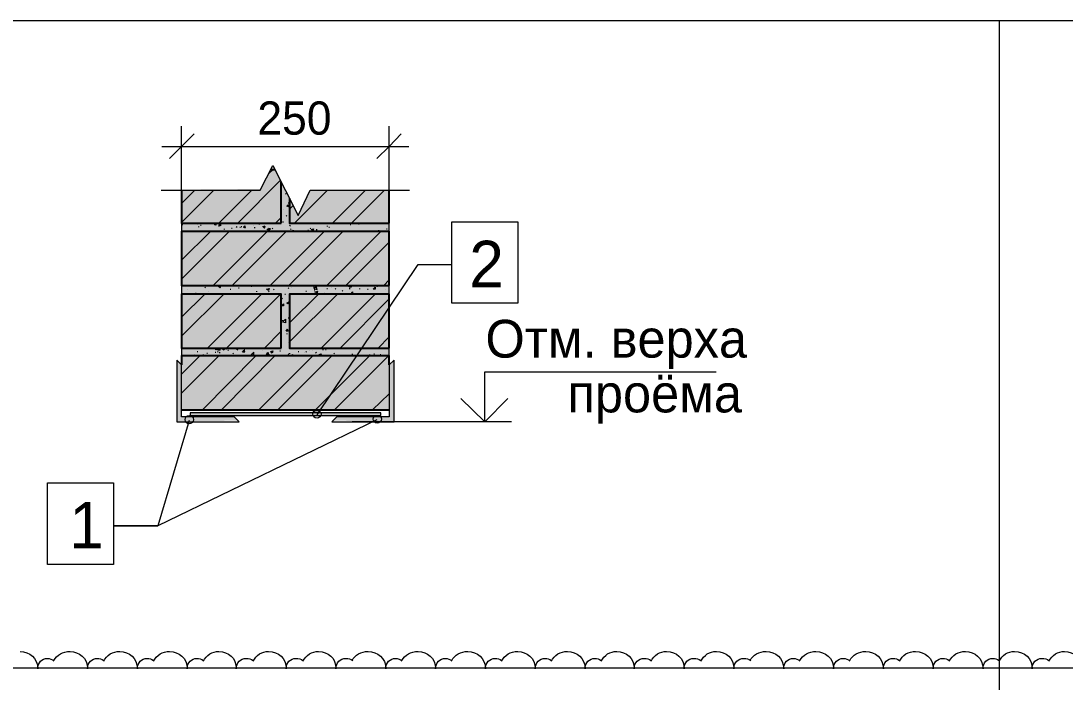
# Model space of a CAD drawing. Header units: millimetres. Extents: x -401725 to 250493, y 305116 to 802890.
# Drawn here: x -375133.306 to -375130.826, y 508964.138 to 508965.707 of the extents above; entities that cross this region are included whole.
import ezdxf

# ---------------------------------------------------------------- set-up
doc = ezdxf.new("R2010")
doc.units = ezdxf.units.MM
doc.layers.add('PDF _Геометрия', color=7, linetype='Continuous', true_color=0x1d1d1d)
doc.layers.add('PDF _Сплошная заливка', color=7, linetype='Continuous', true_color=0xffffff)
doc.layers.add('PDF _Текст', color=7, linetype='Continuous')

msp = doc.modelspace()

# ---------------------------------------------------------------- hatches: boundary and pattern name
at = {"layer": 'PDF _Сплошная заливка', "transparency": 33554559}
h = msp.add_hatch(color=256, dxfattribs=at)
h.paths.add_polyline_path([(-375132.4315714838, 508964.9315217731), (-375132.6682285205, 508964.9315217731), (-375132.6682285205, 508965.0598498845), (-375132.4315714838, 508965.0598498845), (-375132.4315714838, 508965.0798490707), (-375132.9248847433, 508965.0798490707), (-375132.9248847433, 508965.0598498845), (-375132.6882277067, 508965.0598498845), (-375132.6882277067, 508964.9315217731), (-375132.9248847433, 508964.9315217731), (-375132.9248847433, 508964.9131891857), (-375132.4315714838, 508964.9131891857)])
h.paths.add_polyline_path([(-375132.706560294, 508965.3615042763), (-375132.706560294, 508965.364837474), (-375132.7082268929, 508965.364837474), (-375132.7098934918, 508965.3631708752), (-375132.7132266894, 508965.3565044798), (-375132.7032270964, 508965.3548378809), (-375132.7032270964, 508965.3581710786), (-375132.7048936952, 508965.3581710786), (-375132.7048936952, 508965.3615042763)])
h.paths.add_polyline_path([(-375132.4315714838, 508965.2281763683), (-375132.6682285205, 508965.2281763683), (-375132.6682285205, 508965.2898405258), (-375132.6698951193, 508965.2898405258), (-375132.6698951193, 508965.2931737235), (-375132.6715617182, 508965.2931737235), (-375132.6715617182, 508965.2965069212), (-375132.6732283171, 508965.2965069212), (-375132.6732283171, 508965.2998401189), (-375132.6748949159, 508965.2998401189), (-375132.6748949159, 508965.3031733166), (-375132.6765615147, 508965.3031733166), (-375132.6765615147, 508965.3065065143), (-375132.6782281136, 508965.3065065143), (-375132.6782281136, 508965.309839712), (-375132.6798947125, 508965.309839712), (-375132.6798947125, 508965.3131729097), (-375132.6815613113, 508965.3131729097), (-375132.6815613113, 508965.3165061074), (-375132.6832279101, 508965.3165061074), (-375132.6832279101, 508965.3198393051), (-375132.684894509, 508965.3198393051), (-375132.684894509, 508965.3231725028), (-375132.6865611079, 508965.3231725028), (-375132.6865611079, 508965.3265057005), (-375132.6882277067, 508965.3265057005), (-375132.6882277067, 508965.2281763683), (-375132.9248847433, 508965.2281763683), (-375132.9248847433, 508965.2081771821), (-375132.4315714838, 508965.2081771821)])
for points in [[(-375132.6882277067, 508965.3298388982), (-375132.6898943055, 508965.3298388982), (-375132.6898943055, 508965.3331720959), (-375132.6915609044, 508965.3331720959), (-375132.6915609044, 508965.3365052936), (-375132.6932275032, 508965.3365052936), (-375132.6932275032, 508965.3398384913), (-375132.6948941021, 508965.3398384913), (-375132.6948941021, 508965.343171689), (-375132.6965607009, 508965.343171689), (-375132.6965607009, 508965.3465048867), (-375132.6982272998, 508965.3465048867), (-375132.6982272998, 508965.3498380844), (-375132.6998938986, 508965.3498380844), (-375132.6998938986, 508965.3531712821), (-375132.7015604975, 508965.3548378809), (-375132.7132266894, 508965.3548378809), (-375132.7148932883, 508965.3531712821), (-375132.7365590733, 508965.309839712), (-375132.7382256722, 508965.3081731132), (-375132.9248847433, 508965.3065065143), (-375132.9248847433, 508965.2281763683), (-375132.6882277067, 508965.2281763683)], [(-375132.6665619217, 508965.2865073281), (-375132.6682285205, 508965.2865073281), (-375132.6682285205, 508965.2281763683), (-375132.4315714838, 508965.2281763683), (-375132.4315714838, 508965.3065065143), (-375132.6198971539, 508965.3065065143), (-375132.6215637527, 508965.3031733166), (-375132.6332299446, 508965.2798409327), (-375132.6348965435, 508965.2748411361), (-375132.6482293343, 508965.2481755546), (-375132.6482293343, 508965.2498421534), (-375132.6498959332, 508965.2498421534), (-375132.6498959332, 508965.2531753511), (-375132.651562532, 508965.2531753511), (-375132.651562532, 508965.2565085488), (-375132.6532291308, 508965.2565085488), (-375132.6532291308, 508965.2598417465), (-375132.6548957297, 508965.2598417465), (-375132.6548957297, 508965.2631749442), (-375132.6565623286, 508965.2631749442), (-375132.6565623286, 508965.2665081419), (-375132.6582289274, 508965.2665081419), (-375132.6582289274, 508965.2698413396), (-375132.6598955262, 508965.2698413396), (-375132.6598955262, 508965.2731745373), (-375132.6615621251, 508965.2731745373), (-375132.6615621251, 508965.276507735), (-375132.6632287239, 508965.276507735), (-375132.6632287239, 508965.2798409327), (-375132.6648953228, 508965.2798409327), (-375132.6648953228, 508965.2831741304), (-375132.6665619217, 508965.2831741304)]]:
    msp.add_hatch(color=256, dxfattribs=at).paths.add_polyline_path(points)
h = msp.add_hatch(color=7, dxfattribs=at)
h.paths.add_polyline_path([(-375132.9248847433, 508964.8931899995), (-375132.9348843365, 508964.9031895926), (-375132.9365509353, 508964.9031895926), (-375132.9365509353, 508964.7565288938), (-375132.7882236377, 508964.7581954927), (-375132.7982232308, 508964.7681950858), (-375132.9248847433, 508964.7681950858)])
h.paths.add_polyline_path([(-375132.5682325895, 508964.7581954927), (-375132.4199052919, 508964.7565288938), (-375132.4199052919, 508964.9031895926), (-375132.4215718907, 508964.9031895926), (-375132.4315714838, 508964.8931899995), (-375132.4315714838, 508964.7681950858), (-375132.5582329964, 508964.7681950858)])

# ---------------------------------------------------------------- linework, layer by layer
at = {"layer": 'PDF _Геометрия', "color": 7, "lineweight": 9}
for points in [[(-375128.424727917, 508965.707117544), (-375129.4080212383, 508965.707117544), (-375130.1963224943, 508965.707117544), (-375130.9829571514, 508965.707117544), (-375134.3294876419, 508965.707117544), (-375134.9211302336, 508965.707117544)], [(-375130.9830609959, 508965.707117544), (-375130.9830609959, 508964.1705134045)], [(-375132.924727917, 508965.2737899751), (-375132.924727917, 508965.4087844819), (-375132.924727917, 508965.4571158486)], [(-375132.4313943123, 508965.2737899751), (-375132.4313943123, 508965.4087844819), (-375132.4313943123, 508965.4571158486)], [(-375132.9713943801, 508965.4087844819), (-375132.384751585, 508965.4087844819)], [(-375132.973060979, 508965.3054519624), (-375132.7380705412, 508965.3054519624), (-375132.7080717619, 508965.3637829222), (-375132.6480742033, 508965.2454544038), (-375132.6197420228, 508965.3054519624)], [(-375132.713060962, 508965.3537850245), (-375132.703061369, 508965.3537850245)], [(-375132.6880607077, 508965.3254511486), (-375132.6880607077, 508965.2271218165), (-375132.9247177444, 508965.2271218165), (-375132.9247177444, 508965.2071226303), (-375132.4314044848, 508965.2071226303), (-375132.4314044848, 508965.2271218165), (-375132.6680615215, 508965.2271218165), (-375132.6680615215, 508965.2854527762)], [(-375132.6197276118, 508965.3054519624), (-375132.3830705751, 508965.3054519624)], [(-375132.6780611146, 508965.2971172727), (-375132.6763945158, 508965.2954506739)], [(-375132.6713942954, 508965.2754514877), (-375132.6697276965, 508965.2754514877)], [(-375132.6830609112, 508965.260452098), (-375132.6830609112, 508965.260452098)], [(-375132.6697281204, 508965.2654518946), (-375132.674727917, 508965.2671184934), (-375132.6713947192, 508965.2704516912)], [(-375132.6697276965, 508965.2654501992), (-375132.6713942954, 508965.2704499958)], [(-375132.8913942445, 508965.2271184257), (-375132.8880610468, 508965.2254518268), (-375132.8880610468, 508965.2271184257)], [(-375132.8430611824, 508965.2221169337), (-375132.8463943801, 508965.2237835325), (-375132.8413945836, 508965.2271167302)], [(-375132.8430611824, 508965.2221186291), (-375132.8413945836, 508965.2271184257)], [(-375132.68472751, 508965.2304516233), (-375132.6830609112, 508965.2304516233)], [(-375132.6763945158, 508965.245451013), (-375132.674727917, 508965.2437844141)], [(-375132.453061369, 508965.2254518268), (-375132.4613943632, 508965.2254518268), (-375132.4597277644, 508965.2271184257)], [(-375132.4530609451, 508965.2254518268), (-375132.4530609451, 508965.2271184257)], [(-375132.9230613181, 508965.2237835325), (-375132.9213947192, 508965.2237835325)], [(-375132.8847278491, 508965.2187854314), (-375132.8847278491, 508965.2171188325)], [(-375132.8797276287, 508965.2221186291), (-375132.8780610298, 508965.2221186291)], [(-375132.8713942106, 508965.207117544), (-375132.8713942106, 508965.207117544)], [(-375132.8713942106, 508965.207117544), (-375132.8713942106, 508965.207117544)], [(-375132.8647278152, 508965.207117544), (-375132.8630612164, 508965.2087841429)], [(-375132.8563943971, 508965.2087841429), (-375132.8547277983, 508965.2087841429)], [(-375132.838060962, 508965.2254518268), (-375132.838060962, 508965.2254518268)], [(-375132.8313945666, 508965.2204520302), (-375132.8363943632, 508965.2221186291), (-375132.8313945666, 508965.2254518268)], [(-375132.8363943632, 508965.2204503348), (-375132.8363943632, 508965.218783736)], [(-375132.8313941428, 508965.2204503348), (-375132.8313941428, 508965.2254501313)], [(-375132.8230611485, 508965.2121173406), (-375132.8230611485, 508965.2137839394)], [(-375132.8063943123, 508965.2154505383), (-375132.8047277135, 508965.2154505383)], [(-375132.7947276965, 508965.2187854314), (-375132.7930610977, 508965.2171188325)], [(-375132.7863942784, 508965.2171171371), (-375132.7847276796, 508965.2171171371)], [(-375132.7830610807, 508965.2187854314), (-375132.7813944819, 508965.2187854314)], [(-375132.7730614876, 508965.2154505383), (-375132.7780612842, 508965.2171171371), (-375132.7747280865, 508965.2204503348)], [(-375132.7730610638, 508965.2154505383), (-375132.7747276626, 508965.2204503348)], [(-375132.7547276287, 508965.2221186291), (-375132.7547276287, 508965.2221186291)], [(-375132.751394431, 508965.2171171371), (-375132.751394431, 508965.2154505383)], [(-375132.741394414, 508965.2237835325), (-375132.7397278152, 508965.2254501313)], [(-375132.7280611994, 508965.2154522337), (-375132.7313943971, 508965.2187854314), (-375132.7263946005, 508965.2204520302)], [(-375132.7280607756, 508965.2154505383), (-375132.7263941767, 508965.2204503348)], [(-375132.7147279847, 508965.2137839394), (-375132.7130613859, 508965.2137839394)], [(-375132.7097277644, 508965.2154505383), (-375132.7080611655, 508965.2137839394)], [(-375132.6680610977, 508965.2221186291), (-375132.6663944988, 508965.2204520302)], [(-375132.666394075, 508965.2137839394), (-375132.6647274761, 508965.2121173406)], [(-375132.6630608772, 508965.207117544), (-375132.6597276796, 508965.2104507417), (-375132.6597276796, 508965.207117544)], [(-375132.6597276796, 508965.2087841429), (-375132.6597276796, 508965.2087841429)], [(-375132.6247274083, 508965.2104507417), (-375132.6230608094, 508965.2104507417)], [(-375132.6230608094, 508965.2104507417), (-375132.6230608094, 508965.2104507417)], [(-375132.6197276118, 508965.2137839394), (-375132.6180610129, 508965.2154505383)], [(-375132.6047273744, 508965.2121173406), (-375132.6030607756, 508965.2121173406)], [(-375132.5813941428, 508965.2087841429), (-375132.5797275439, 508965.2087841429)], [(-375132.5780609451, 508965.2187854314), (-375132.5780609451, 508965.2204520302)], [(-375132.5747277474, 508965.2171171371), (-375132.5730611485, 508965.2171171371)], [(-375132.5380608772, 508965.207117544), (-375132.5363942784, 508965.207117544)], [(-375132.5363942784, 508965.2254518268), (-375132.5363942784, 508965.2254518268)], [(-375132.5247276626, 508965.2237835325), (-375132.5230610638, 508965.2237835325)], [(-375132.5047276287, 508965.2254518268), (-375132.5030610298, 508965.2254518268)], [(-375132.4980608094, 508965.207117544), (-375132.4963942106, 508965.207117544)], [(-375132.4963942106, 508965.207117544), (-375132.4963942106, 508965.207117544)], [(-375132.4563941428, 508965.2087841429), (-375132.4563941428, 508965.2104507417)], [(-375132.4380607077, 508965.2137839394), (-375132.4363941089, 508965.2137839394)], [(-375132.6030607756, 508964.77211829), (-375132.3630705412, 508965.1287704438)], [(-375132.3630612164, 508965.1287840072), (-375132.2830644716, 508965.1287840072)], [(-375132.8330611655, 508965.0737845498), (-375132.838060962, 508965.0771177475), (-375132.8313945666, 508965.0787843463)], [(-375132.8330607417, 508965.0737845498), (-375132.8313941428, 508965.0787843463)], [(-375132.7597278491, 508965.0771177475), (-375132.7580612503, 508965.0771177475)], [(-375132.6530612842, 508965.0787843463), (-375132.6530612842, 508965.0771177475)], [(-375132.6030611994, 508965.0687847532), (-375132.6097275948, 508965.070451352), (-375132.6047277983, 508965.0771177475)], [(-375132.6030607756, 508965.0687847532), (-375132.6047273744, 508965.0771177475)], [(-375132.5280612842, 508965.0787843463), (-375132.5280612842, 508965.0787843463)], [(-375132.5213944649, 508965.0754511486), (-375132.5263942615, 508965.0754511486), (-375132.5247276626, 508965.0787843463)], [(-375132.5213940411, 508965.0754511486), (-375132.5230606399, 508965.0787843463)], [(-375132.5113944479, 508965.0787843463), (-375132.5113944479, 508965.0787843463)], [(-375132.4613943632, 508965.0771177475), (-375132.4597277644, 508965.0771177475)], [(-375132.9097276796, 508965.0687847532), (-375132.9097276796, 508965.0687847532)], [(-375132.8913942445, 508965.060451759), (-375132.8897276457, 508965.060451759)], [(-375132.8697276118, 508965.0737845498), (-375132.8680610129, 508965.0754511486)], [(-375132.8597275948, 508965.0637849567), (-375132.8597275948, 508965.0637849567)], [(-375132.80972751, 508965.070451352), (-375132.8080609112, 508965.070451352)], [(-375132.7897274761, 508965.0737845498), (-375132.7880608772, 508965.0737845498)], [(-375132.7880608772, 508965.0587851601), (-375132.7863942784, 508965.0587851601)], [(-375132.7463942106, 508965.0637849567), (-375132.7463942106, 508965.0654515555)], [(-375132.7180611824, 508965.0654515555), (-375132.7163945836, 508965.0637849567)], [(-375132.7063941428, 508965.0687847532), (-375132.7047275439, 508965.070451352)], [(-375132.6797277135, 508965.0587851601), (-375132.6780611146, 508965.0587851601)], [(-375132.6713942954, 508965.0737845498), (-375132.6697276965, 508965.0721179509)], [(-375132.6647274761, 508965.0754511486), (-375132.6647274761, 508965.0754511486)], [(-375132.6297276287, 508965.0654515555), (-375132.6280610298, 508965.0654515555)], [(-375132.6113946175, 508965.0754511486), (-375132.6097280186, 508965.0754511486)], [(-375132.6097275948, 508965.0687847532), (-375132.6080609959, 508965.0687847532)], [(-375132.6030611994, 508965.060451759), (-375132.6080609959, 508965.0637849567), (-375132.6013946005, 508965.0654515555)], [(-375132.6063943971, 508965.0637849567), (-375132.6047277983, 508965.0621183578)], [(-375132.6030607756, 508965.060451759), (-375132.6013941767, 508965.0654515555)], [(-375132.5847277644, 508965.0587851601), (-375132.5830611655, 508965.060451759)], [(-375132.5797275439, 508965.0721179509), (-375132.5780609451, 508965.0721179509)], [(-375132.5680609281, 508965.0737845498), (-375132.5680609281, 508965.0737845498)], [(-375132.55972751, 508965.0721179509), (-375132.5580609112, 508965.070451352)], [(-375132.5430610977, 508965.0654515555), (-375132.5413944988, 508965.0671181544)], [(-375132.5263942615, 508965.0721179509), (-375132.5247276626, 508965.0721179509)], [(-375132.5230610638, 508965.0587851601), (-375132.5180612672, 508965.0637849567)], [(-375132.5180608433, 508965.0587851601), (-375132.5180608433, 508965.0637849567)], [(-375132.501394431, 508965.070451352), (-375132.501394431, 508965.0721179509)], [(-375132.4880612164, 508965.0587851601), (-375132.4863946175, 508965.0587851601)], [(-375132.4863946175, 508965.0587851601), (-375132.4863946175, 508965.0587851601)], [(-375132.4830609959, 508965.070451352), (-375132.4813943971, 508965.070451352)], [(-375132.4480611485, 508965.060451759), (-375132.4480611485, 508965.060451759)], [(-375132.4397277304, 508965.0687847532), (-375132.4397277304, 508965.0687847532)], [(-375132.43472751, 508965.0587851601), (-375132.43472751, 508965.0587851601)], [(-375132.6863941089, 508965.0487838716), (-375132.68472751, 508965.0471172727)], [(-375132.6713947192, 508965.0354510808), (-375132.674727917, 508965.0371176797), (-375132.6697281204, 508965.0404508773)], [(-375132.6713942954, 508965.0354510808), (-375132.6697276965, 508965.0404508773)], [(-375132.68472751, 508964.9971176118), (-375132.68472751, 508964.995451013)], [(-375132.6713942954, 508965.0021174084), (-375132.6697276965, 508965.0021174084)], [(-375132.6713947192, 508964.9704503348), (-375132.6763945158, 508964.9704503348), (-375132.6730613181, 508964.9754501313)], [(-375132.674727917, 508964.9654505383), (-375132.674727917, 508964.9637839394)], [(-375132.6730613181, 508964.9737835325), (-375132.6713947192, 508964.9737835325)], [(-375132.6713942954, 508964.9704503348), (-375132.6730608942, 508964.9754501313)], [(-375132.6713942954, 508964.9721186291), (-375132.6713942954, 508964.9704520302)], [(-375132.6697276965, 508964.9687854314), (-375132.6680610977, 508964.9687854314)], [(-375132.904727883, 508964.9304519624), (-375132.904727883, 508964.9304519624)], [(-375132.8947274422, 508964.9304519624), (-375132.8947274422, 508964.9304519624)], [(-375132.8947274422, 508964.9304519624), (-375132.8897276457, 508964.9304519624)], [(-375132.8897276457, 508964.9304519624), (-375132.8897276457, 508964.9304519624)], [(-375132.8613946175, 508964.9304519624), (-375132.8613946175, 508964.9304519624)], [(-375132.8380613859, 508964.9254521659), (-375132.8447277813, 508964.9271187647), (-375132.8413945836, 508964.9304519624)], [(-375132.8330611655, 508964.9254504705), (-375132.838060962, 508964.9254504705), (-375132.8330611655, 508964.930450267)], [(-375132.838060962, 508964.9254504705), (-375132.838060962, 508964.930450267)], [(-375132.8330607417, 508964.9254504705), (-375132.8330607417, 508964.930450267)], [(-375132.8197279508, 508964.9287836681), (-375132.818061352, 508964.9287836681)], [(-375132.7947276965, 508964.9287836681), (-375132.7930610977, 508964.9287836681)], [(-375132.7930610977, 508964.9304519624), (-375132.7913944988, 508964.9287853636)], [(-375132.6697276965, 508964.9421181544), (-375132.6680610977, 508964.9437847532)], [(-375132.9147274761, 508964.9121176797), (-375132.9147274761, 508964.9121176797)], [(-375132.8947274422, 508964.9154508773), (-375132.8947274422, 508964.9154508773)], [(-375132.8880610468, 508964.9221172727), (-375132.8863944479, 508964.9221172727)], [(-375132.8863944479, 508964.9137842785), (-375132.8847278491, 508964.9137842785)], [(-375132.8747274083, 508964.9137842785), (-375132.8730608094, 508964.9154508773)], [(-375132.8647278152, 508964.9187840751), (-375132.8630612164, 508964.9187840751)], [(-375132.8447277813, 508964.9204506739), (-375132.8430611824, 508964.9204506739)], [(-375132.8397279847, 508964.9221172727), (-375132.8380613859, 508964.9204506739)], [(-375132.8347277644, 508964.9187840751), (-375132.8330611655, 508964.9204506739)], [(-375132.8147277304, 508964.9254504705), (-375132.8130611316, 508964.9254504705)], [(-375132.8030611146, 508964.9187840751), (-375132.8013945158, 508964.9171174762)], [(-375132.7930610977, 508964.9254504705), (-375132.7913944988, 508964.9271170693)], [(-375132.7747280865, 508964.9204506739), (-375132.779727883, 508964.9204506739), (-375132.7763946853, 508964.9254504705)], [(-375132.7763942615, 508964.9271187647), (-375132.7747276626, 508964.9271187647)], [(-375132.7747276626, 508964.9204506739), (-375132.7763942615, 508964.9254504705)], [(-375132.7530614537, 508964.9121176797), (-375132.7597278491, 508964.9137842785), (-375132.7530614537, 508964.9204506739)], [(-375132.7597278491, 508964.9171174762), (-375132.7580612503, 508964.9154508773)], [(-375132.7530610298, 508964.9121176797), (-375132.7530610298, 508964.9204506739)], [(-375132.7330609959, 508964.9254504705), (-375132.7330609959, 508964.9254504705)], [(-375132.7163945836, 508964.9154508773), (-375132.7163945836, 508964.9137842785)], [(-375132.6913943293, 508964.9237838716), (-375132.6897277304, 508964.9237838716)], [(-375132.68472751, 508964.9137842785), (-375132.6830609112, 508964.9137842785)], [(-375132.674727917, 508964.9137842785), (-375132.6730613181, 508964.9121176797)], [(-375132.6713942954, 508964.9154508773), (-375132.6697276965, 508964.9171174762)], [(-375132.6680610977, 508964.9187840751), (-375132.6680610977, 508964.9171174762)], [(-375132.6647274761, 508964.9121176797), (-375132.6613942784, 508964.9154508773), (-375132.6613942784, 508964.9121176797)], [(-375132.6480610638, 508964.9221172727), (-375132.6463944649, 508964.9221172727)], [(-375132.6330612503, 508964.9204506739), (-375132.6330612503, 508964.9204506739)], [(-375132.6313946514, 508964.9121176797), (-375132.6313946514, 508964.9121176797)], [(-375132.6297276287, 508964.9204506739), (-375132.6280610298, 508964.9221172727)], [(-375132.6213942106, 508964.9254504705), (-375132.6213942106, 508964.9254504705)], [(-375132.6130612164, 508964.9237838716), (-375132.6130612164, 508964.9237838716)], [(-375132.6063943971, 508964.9204506739), (-375132.6047277983, 508964.9187840751)], [(-375132.5897279847, 508964.9271187647), (-375132.5880613859, 508964.9271187647)], [(-375132.5830607417, 508964.9271187647), (-375132.5813941428, 508964.9271187647)], [(-375132.5630607077, 508964.9187840751), (-375132.5613941089, 508964.9171174762)], [(-375132.5197274422, 508964.9171174762), (-375132.5197274422, 508964.9154508773)], [(-375132.5080612503, 508964.9121176797), (-375132.5063946514, 508964.9121176797)], [(-375132.4780607756, 508964.9154508773), (-375132.4763941767, 508964.9137842785)], [(-375132.4680611824, 508964.9171174762), (-375132.4663945836, 508964.9171174762)], [(-375132.4530609451, 508964.9154508773), (-375132.4513943463, 508964.9154508773)], [(-375132.43472751, 508964.9137842785), (-375132.4330609112, 508964.9121176797)], [(-375132.4330609112, 508964.9187840751), (-375132.4313943123, 508964.9187840751)], [(-375132.2047275439, 508964.8737842107), (-375131.6547499235, 508964.8737842107)], [(-375132.2047275439, 508964.7554506061), (-375132.2047275439, 508964.8737791244)], [(-375132.1497297819, 508964.8104483681), (-375132.2047275439, 508964.7554506061), (-375132.2613919048, 508964.8104483681)], [(-375132.9063944819, 508964.7587838038), (-375132.9813914301, 508964.5087939763)], [(-375132.4613943632, 508964.760452098), (-375132.9813732043, 508964.5087956717)], [(-375132.1413942445, 508964.7554506061), (-375132.5197121834, 508964.7554506061)], [(-375128.424727917, 508964.1704506739), (-375129.4080212383, 508964.1704506739), (-375130.1963224943, 508964.1704506739), (-375130.9829571514, 508964.1704506739), (-375134.3294876419, 508964.1704506739), (-375134.9211302336, 508964.1704506739)], [(-375130.983052095, 508964.1703591212), (-375130.983052095, 508962.6321152978)]]:
    msp.add_lwpolyline(points, dxfattribs=at)
at = {"layer": 'PDF _Геометрия', "color": 7, "lineweight": 18}
for points in [[(-375132.8947291377, 508965.4387832612), (-375132.924727917, 508965.4087844819), (-375132.9530600974, 508965.3804523015)], [(-375132.4030621319, 508965.4387832612), (-375132.4313943123, 508965.4087844819), (-375132.4613930916, 508965.3804523015)], [(-375132.4313943123, 508964.7837844819), (-375132.9247075719, 508964.7837844819)]]:
    msp.add_lwpolyline(points, dxfattribs=at)
at = {"layer": 'PDF _Геометрия', "color": 250, "lineweight": 9, "true_color": 0x3b3b3b}
for points in [[(-375132.7163945836, 508965.3454503348), (-375132.7080615893, 508965.3537833291)], [(-375132.791394075, 508965.2271184257), (-375132.6897315451, 508965.3287809555)], [(-375132.924727917, 508965.2737848889), (-375132.8930625388, 508965.305450267)], [(-375132.924727917, 508965.2287850245), (-375132.8480643698, 508965.3054485716)], [(-375132.8363943632, 508965.2271184257), (-375132.7580642172, 508965.3054485716)], [(-375132.6563944819, 508965.2271184257), (-375132.5780643359, 508965.3054485716)], [(-375132.5663943293, 508965.2271184257), (-375132.4880641833, 508965.3054485716)], [(-375132.5213940411, 508965.2271184257), (-375132.4430638951, 508965.3054485716)], [(-375132.6680610977, 508965.260452098), (-375132.6597281034, 508965.2687850923)], [(-375132.7013943463, 508965.2271184257), (-375132.6880615554, 508965.2404512165)], [(-375132.4330609112, 508965.2271184257), (-375132.4313943123, 508965.2271184257)], [(-375132.924727917, 508965.1387852958), (-375132.8563973641, 508965.2071158486)], [(-375132.924727917, 508965.0937854314), (-375132.8113991951, 508965.2071141532)], [(-375132.8497275778, 508965.0787843463), (-375132.7213994664, 508965.2071124578)], [(-375132.8047277135, 508965.0787843463), (-375132.676399602, 508965.2071124578)], [(-375132.7147279847, 508965.0787843463), (-375132.5863998733, 508965.2071124578)], [(-375132.6697276965, 508965.0787843463), (-375132.5413995851, 508965.2071124578)], [(-375132.5797275439, 508965.0787843463), (-375132.4513994325, 508965.2071124578)], [(-375132.5347276796, 508965.0787843463), (-375132.4313985509, 508965.182113475)], [(-375132.4447279508, 508965.0787843463), (-375132.43139516, 508965.0921171371)], [(-375132.924727917, 508965.0037840072), (-375132.8697301549, 508965.0587817693)], [(-375132.924727917, 508964.9587841429), (-375132.8247319859, 508965.0587800739)], [(-375132.8630612164, 508964.9304519624), (-375132.7347331049, 508965.0587800739)], [(-375132.8180609281, 508964.9304519624), (-375132.6897328167, 508965.0587800739)], [(-375132.6680610977, 508964.9904512165), (-375132.5997305448, 508965.0587817693)], [(-375132.6680610977, 508964.945451352), (-375132.5547323759, 508965.0587800739)], [(-375132.5930611824, 508964.9304519624), (-375132.464733071, 508965.0587800739)], [(-375132.5480613181, 508964.9304519624), (-375132.4313993986, 508965.0471138819)], [(-375132.7280607756, 508964.9304519624), (-375132.6880624031, 508964.9704503348)], [(-375132.4580607417, 508964.9304519624), (-375132.43139516, 508964.957117544)], [(-375132.924727917, 508964.8687844141), (-375132.8813963468, 508964.9121159842)], [(-375132.924727917, 508964.8237845498), (-375132.8363981779, 508964.9121142888)], [(-375132.8747274083, 508964.7837844819), (-375132.7480658957, 508964.9121125934)], [(-375132.8297275439, 508964.7837844819), (-375132.7030660313, 508964.9121125934)], [(-375132.741394414, 508964.7837844819), (-375132.6130663026, 508964.9121125934)], [(-375132.6963945497, 508964.7837844819), (-375132.5680664383, 508964.9121125934)], [(-375132.6063943971, 508964.7837844819), (-375132.4780662857, 508964.9121125934)], [(-375132.5613941089, 508964.7837844819), (-375132.4330659974, 508964.9121125934)], [(-375132.4713943801, 508964.7837844819), (-375132.4313960078, 508964.8221162555)]]:
    msp.add_lwpolyline(points, dxfattribs=at)
at = {"layer": 'PDF _Геометрия', "color": 7, "lineweight": 25}
for points in [[(-375132.7030609451, 508965.3537850245), (-375132.7130605382, 508965.3537850245)], [(-375132.6880607077, 508965.2271184257), (-375132.6880607077, 508965.3254477578)], [(-375132.924727917, 508965.3054519624), (-375132.924727917, 508965.2271218165), (-375132.6880708802, 508965.2271218165)], [(-375132.4313943123, 508965.2271184257), (-375132.4313943123, 508965.3054485716)], [(-375132.6680610977, 508965.2854510808), (-375132.6680610977, 508965.2271201211), (-375132.431404061, 508965.2271201211)], [(-375132.4313943123, 508964.8904501992), (-375132.4313943123, 508964.9121159842), (-375132.9247075719, 508964.9121159842), (-375132.9247075719, 508964.8904501992)], [(-375132.924727917, 508964.7837844819), (-375132.4314146574, 508964.7837844819)]]:
    msp.add_lwpolyline(points, dxfattribs=at)
at = {"layer": 'PDF _Геометрия', "color": 7, "lineweight": 9}
for points in [[(-375132.2830610807, 508965.2304516233), (-375132.1264007888, 508965.2304516233), (-375132.1264007888, 508965.0371261567), (-375132.2830610807, 508965.0371261567)], [(-375132.7163945836, 508965.2154505383), (-375132.7163945836, 508965.2104507417), (-375132.7213943801, 508965.2121173406)], [(-375132.6113946175, 508965.2137839394), (-375132.6130612164, 508965.2087841429), (-375132.616394414, 508965.2121173406)], [(-375132.4313943123, 508965.0787843463), (-375132.9247075719, 508965.0787843463), (-375132.9247075719, 508965.0587851601), (-375132.6880505352, 508965.0587851601), (-375132.6880505352, 508964.9304570487), (-375132.9247075719, 508964.9304570487), (-375132.9247075719, 508964.9121244613), (-375132.4313943123, 508964.9121244613), (-375132.4313943123, 508964.9304570487), (-375132.668051349, 508964.9304570487), (-375132.668051349, 508965.0587851601), (-375132.4313943123, 508965.0587851601)], [(-375132.7163945836, 508965.0721179509), (-375132.7180611824, 508965.0671181544), (-375132.723060979, 508965.070451352)], [(-375132.4647279847, 508965.0754511486), (-375132.4647279847, 508965.070451352), (-375132.4697277813, 508965.070451352)], [(-375132.6830609112, 508965.0354510808), (-375132.6830609112, 508965.0304512843), (-375132.6880607077, 508965.0304512843)], [(-375132.6780611146, 508964.9904512165), (-375132.68472751, 508964.9921178153), (-375132.6780611146, 508964.9987842107)], [(-375132.8230611485, 508964.930450267), (-375132.8247277474, 508964.9254504705), (-375132.8280609451, 508964.9287836681)], [(-375132.7197277813, 508964.9204506739), (-375132.7180611824, 508964.9154508773), (-375132.723060979, 508964.9154508773)], [(-375132.7080611655, 508964.9237838716), (-375132.7097277644, 508964.9187840751), (-375132.713060962, 508964.9221172727)], [(-375132.5930611824, 508964.9171174762), (-375132.5947277813, 508964.9121176797), (-375132.598060979, 508964.9154508773)], [(-375132.9363941089, 508964.7554506061), (-375132.7880668112, 508964.7554506061), (-375132.7997330032, 508964.767116798), (-375132.924727917, 508964.767116798), (-375132.924727917, 508964.8904451129), (-375132.9363941089, 508964.9021113049)], [(-375132.4197276965, 508964.7554506061), (-375132.4197276965, 508964.9021113049), (-375132.4313938885, 508964.8904451129), (-375132.4313938885, 508964.767116798), (-375132.5563888022, 508964.767116798), (-375132.5680549942, 508964.7554506061)], [(-375132.904727883, 508964.7704516912), (-375132.4514129959, 508964.7704516912), (-375132.4514129959, 508964.7771180866), (-375132.904727883, 508964.7771180866)], [(-375133.2430610129, 508964.6104514199), (-375133.086400721, 508964.6104514199), (-375133.086400721, 508964.4171259533), (-375133.2430610129, 508964.4171259533)], [(-375133.0863901246, 508964.5087838038), (-375132.9813943971, 508964.5087838038)]]:
    msp.add_lwpolyline(points, close=True, dxfattribs=at)
at = {"layer": 'PDF _Геометрия', "color": 7, "lineweight": 25}
for points in [[(-375132.4313943123, 508965.0787843463), (-375132.4313943123, 508965.2071124578), (-375132.9247075719, 508965.2071124578), (-375132.9247075719, 508965.0787843463)], [(-375132.6880607077, 508964.9304519624), (-375132.6880607077, 508965.0587800739), (-375132.9247177444, 508965.0587800739), (-375132.9247177444, 508964.9304519624)], [(-375132.4313943123, 508964.9304519624), (-375132.4313943123, 508965.0587800739), (-375132.668051349, 508965.0587800739), (-375132.668051349, 508964.9304519624)]]:
    msp.add_lwpolyline(points, close=True, dxfattribs=at)
at = {"layer": 'PDF _Геометрия', "color": 1, "lineweight": 9}
for points in [[(-375133.2663976353, 508964.1704523693), (-375133.2663976353, 508964.1687857705)], [(-375133.1480640307, 508964.1704523693), (-375133.1480640307, 508964.1687857705)], [(-375133.02973085, 508964.1704523693), (-375133.02973085, 508964.1687857705)], [(-375132.9113976692, 508964.1704523693), (-375132.9113976692, 508964.1687857705)], [(-375132.7947306635, 508964.1704523693), (-375132.7947306635, 508964.1687857705)], [(-375132.6763974827, 508964.1704523693), (-375132.6763974827, 508964.1687857705)], [(-375132.558064302, 508964.1704523693), (-375132.558064302, 508964.1687857705)], [(-375132.4397306974, 508964.1704523693), (-375132.4397306974, 508964.1687857705)], [(-375132.3213975166, 508964.1704523693), (-375132.3213975166, 508964.1687857705)], [(-375132.2030643359, 508964.1704523693), (-375132.2030643359, 508964.1687857705)], [(-375132.0847307313, 508964.1704523693), (-375132.0847307313, 508964.1687857705)], [(-375131.9663975506, 508964.1704523693), (-375131.9663975506, 508964.1687857705)], [(-375131.8497309687, 508964.1704523693), (-375131.8497309687, 508964.1687857705)], [(-375131.7313973641, 508964.1704523693), (-375131.7313973641, 508964.1687857705)], [(-375131.6130641833, 508964.1704523693), (-375131.6130641833, 508964.1687857705)], [(-375131.4947310026, 508964.1704523693), (-375131.4947310026, 508964.1687857705)], [(-375131.376397398, 508964.1704523693), (-375131.376397398, 508964.1687857705)], [(-375131.2580642172, 508964.1704523693), (-375131.2580642172, 508964.1687857705)], [(-375131.1397310365, 508964.1704523693), (-375131.1397310365, 508964.1687857705)], [(-375131.0213974319, 508964.1704523693), (-375131.0213974319, 508964.1687857705)], [(-375130.90473085, 508964.1704523693), (-375130.90473085, 508964.1687857705)]]:
    msp.add_lwpolyline(points, dxfattribs=at)
at = {"layer": 'PDF _Геометрия', "color": 7, "lineweight": 5}
for points in [[(-375132.6130603686, 508964.7737848889), (-375132.6130603686, 508964.7787846854), (-375132.609727171, 508964.7821178831), (-375132.6030607756, 508964.7821178831)], [(-375132.6030607756, 508964.7821178831), (-375132.598060979, 508964.7821178831), (-375132.5930611824, 508964.7787846854), (-375132.5930611824, 508964.7737848889)], [(-375132.9163932272, 508964.760452098), (-375132.9163932272, 508964.7671184934), (-375132.9130600296, 508964.7704516912), (-375132.9063936342, 508964.7704516912)], [(-375132.9063936342, 508964.750452505), (-375132.9130600296, 508964.750452505), (-375132.9163932272, 508964.7554523015), (-375132.9163932272, 508964.760452098)], [(-375132.9063936342, 508964.7704516912), (-375132.9013938376, 508964.7704516912), (-375132.8963940411, 508964.7671184934), (-375132.8963940411, 508964.760452098)], [(-375132.8963940411, 508964.760452098), (-375132.8963940411, 508964.7554523015), (-375132.9013938376, 508964.750452505), (-375132.9063936342, 508964.750452505)], [(-375132.6030607756, 508964.7637852958), (-375132.609727171, 508964.7637852958), (-375132.6130603686, 508964.7687850923), (-375132.6130603686, 508964.7737848889)], [(-375132.5930611824, 508964.7737848889), (-375132.5930611824, 508964.7687850923), (-375132.598060979, 508964.7637852958), (-375132.6030607756, 508964.7637852958)], [(-375132.4697269336, 508964.7621170015), (-375132.4697269336, 508964.767116798), (-375132.4663937359, 508964.7704499958), (-375132.4597273405, 508964.7704499958)], [(-375132.4597273405, 508964.7521174084), (-375132.4663937359, 508964.7521174084), (-375132.4697269336, 508964.757117205), (-375132.4697269336, 508964.7621170015)], [(-375132.4597273405, 508964.7704499958), (-375132.4547275439, 508964.7704499958), (-375132.4497277474, 508964.767116798), (-375132.4497277474, 508964.7621170015)], [(-375132.4497277474, 508964.7621170015), (-375132.4497277474, 508964.757117205), (-375132.4547275439, 508964.7521174084), (-375132.4597273405, 508964.7521174084)]]:
    msp.add_open_spline(points, degree=3, dxfattribs=at)
at = {"layer": 'PDF _Геометрия', "color": 7, "lineweight": 9}
for points in [[(-375132.6130603686, 508964.7737848889), (-375132.6130603686, 508964.7787846854), (-375132.609727171, 508964.7821178831), (-375132.6030607756, 508964.7821178831)], [(-375132.6030607756, 508964.7821178831), (-375132.598060979, 508964.7821178831), (-375132.5930611824, 508964.7787846854), (-375132.5930611824, 508964.7737848889)], [(-375132.9163932272, 508964.760452098), (-375132.9163932272, 508964.7671184934), (-375132.9130600296, 508964.7704516912), (-375132.9063936342, 508964.7704516912)], [(-375132.9063936342, 508964.750452505), (-375132.9130600296, 508964.750452505), (-375132.9163932272, 508964.7554523015), (-375132.9163932272, 508964.760452098)], [(-375132.9063936342, 508964.7704516912), (-375132.9013938376, 508964.7704516912), (-375132.8963940411, 508964.7671184934), (-375132.8963940411, 508964.760452098)], [(-375132.8963940411, 508964.760452098), (-375132.8963940411, 508964.7554523015), (-375132.9013938376, 508964.750452505), (-375132.9063936342, 508964.750452505)], [(-375132.6030607756, 508964.7637852958), (-375132.609727171, 508964.7637852958), (-375132.6130603686, 508964.7687850923), (-375132.6130603686, 508964.7737848889)], [(-375132.5930611824, 508964.7737848889), (-375132.5930611824, 508964.7687850923), (-375132.598060979, 508964.7637852958), (-375132.6030607756, 508964.7637852958)], [(-375132.4697269336, 508964.7621170015), (-375132.4697269336, 508964.767116798), (-375132.4663937359, 508964.7704499958), (-375132.4597273405, 508964.7704499958)], [(-375132.4597273405, 508964.7521174084), (-375132.4663937359, 508964.7521174084), (-375132.4697269336, 508964.757117205), (-375132.4697269336, 508964.7621170015)], [(-375132.4597273405, 508964.7704499958), (-375132.4547275439, 508964.7704499958), (-375132.4497277474, 508964.767116798), (-375132.4497277474, 508964.7621170015)], [(-375132.4497277474, 508964.7621170015), (-375132.4497277474, 508964.757117205), (-375132.4547275439, 508964.7521174084), (-375132.4597273405, 508964.7521174084)]]:
    msp.add_open_spline(points, degree=3, dxfattribs=at)
at = {"layer": 'PDF _Геометрия', "color": 1, "lineweight": 9}
for points in [[(-375133.3080626066, 508964.2104507417), (-375133.2863968216, 508964.2104507417), (-375133.2663976353, 508964.1937847532), (-375133.2663976353, 508964.1704523693)], [(-375133.2280607756, 508964.1887849567), (-375133.2213943801, 508964.2021177475), (-375133.2063949905, 508964.2104507417), (-375133.189729002, 508964.2104507417)], [(-375133.189729002, 508964.2104507417), (-375133.168063217, 508964.2104507417), (-375133.1480640307, 508964.1937847532), (-375133.1480640307, 508964.1704523693)], [(-375133.1097275948, 508964.1871183578), (-375133.1030611994, 508964.2021177475), (-375133.0880618098, 508964.2104507417), (-375133.0713958212, 508964.2104507417)], [(-375133.0713958212, 508964.2104507417), (-375133.0497300362, 508964.2104507417), (-375133.02973085, 508964.1937847532), (-375133.02973085, 508964.1704523693)], [(-375132.991394414, 508964.1871183578), (-375132.9847280186, 508964.2021177475), (-375132.969728629, 508964.2104507417), (-375132.9530626405, 508964.2104507417)], [(-375132.9530626405, 508964.2104507417), (-375132.9313968554, 508964.2104507417), (-375132.9113976692, 508964.1937847532), (-375132.9113976692, 508964.1704523693)], [(-375132.8730608094, 508964.1871183578), (-375132.866394414, 508964.2021177475), (-375132.8513950244, 508964.2104507417), (-375132.8363956347, 508964.2104507417)], [(-375132.8363956347, 508964.2104507417), (-375132.8130632509, 508964.2104507417), (-375132.7947306635, 508964.1937847532), (-375132.7947306635, 508964.1704523693)], [(-375132.7547276287, 508964.1871183578), (-375132.7480612333, 508964.2021177475), (-375132.7330618437, 508964.2104507417), (-375132.718062454, 508964.2104507417)], [(-375132.718062454, 508964.2104507417), (-375132.6947300701, 508964.2104507417), (-375132.6763974827, 508964.1937847532), (-375132.6763974827, 508964.1704523693)], [(-375132.6363944479, 508964.1871183578), (-375132.6297280525, 508964.2021177475), (-375132.6147286629, 508964.2104507417), (-375132.5997292732, 508964.2104507417)], [(-375132.5997292732, 508964.2104507417), (-375132.5763968893, 508964.2104507417), (-375132.558064302, 508964.1937847532), (-375132.558064302, 508964.1704523693)], [(-375132.5197274422, 508964.1887849567), (-375132.5130610468, 508964.2021177475), (-375132.4980616572, 508964.2104507417), (-375132.4813956686, 508964.2104507417)], [(-375132.4813956686, 508964.2104507417), (-375132.4597298836, 508964.2104507417), (-375132.4397306974, 508964.1937847532), (-375132.4397306974, 508964.1704523693)], [(-375132.4013942615, 508964.1887849567), (-375132.394727866, 508964.2021177475), (-375132.3797284764, 508964.2104507417), (-375132.3630624879, 508964.2104507417)], [(-375132.3630624879, 508964.2104507417), (-375132.3413967029, 508964.2104507417), (-375132.3213975166, 508964.1937847532), (-375132.3213975166, 508964.1704523693)], [(-375132.2830610807, 508964.1887849567), (-375132.2763946853, 508964.2021177475), (-375132.2613952957, 508964.2104507417), (-375132.2447293072, 508964.2104507417)], [(-375132.2447293072, 508964.2104507417), (-375132.2230635221, 508964.2104507417), (-375132.2030643359, 508964.1937847532), (-375132.2030643359, 508964.1704523693)], [(-375132.1647274761, 508964.1871183578), (-375132.1580610807, 508964.2021177475), (-375132.1430616911, 508964.2104507417), (-375132.1263957026, 508964.2104507417)], [(-375132.1263957026, 508964.2104507417), (-375132.1047299175, 508964.2104507417), (-375132.0847307313, 508964.1937847532), (-375132.0847307313, 508964.1704523693)], [(-375132.0463942954, 508964.1871183578), (-375132.0397278999, 508964.2021177475), (-375132.0247285103, 508964.2104507417), (-375132.0080625218, 508964.2104507417)], [(-375132.0080625218, 508964.2104507417), (-375131.9863967368, 508964.2104507417), (-375131.9663975506, 508964.1937847532), (-375131.9663975506, 508964.1704523693)], [(-375131.9280611146, 508964.1871183578), (-375131.9213947192, 508964.2021177475), (-375131.9063953296, 508964.2104507417), (-375131.8913959399, 508964.2104507417)], [(-375131.8913959399, 508964.2104507417), (-375131.868063556, 508964.2104507417), (-375131.8497309687, 508964.1937847532), (-375131.8497309687, 508964.1704523693)], [(-375131.80972751, 508964.1871183578), (-375131.8030611146, 508964.2021177475), (-375131.788061725, 508964.2104507417), (-375131.7730623353, 508964.2104507417)], [(-375131.7730623353, 508964.2104507417), (-375131.7497299514, 508964.2104507417), (-375131.7313973641, 508964.1937847532), (-375131.7313973641, 508964.1704523693)], [(-375131.6913943293, 508964.1871183578), (-375131.6847279339, 508964.2021177475), (-375131.6697285442, 508964.2104507417), (-375131.6547291546, 508964.2104507417)], [(-375131.6547291546, 508964.2104507417), (-375131.6313967707, 508964.2104507417), (-375131.6130641833, 508964.1937847532), (-375131.6130641833, 508964.1704523693)], [(-375131.5747277474, 508964.1887849567), (-375131.568061352, 508964.2021177475), (-375131.5530619624, 508964.2104507417), (-375131.5363959738, 508964.2104507417)], [(-375131.5363959738, 508964.2104507417), (-375131.5147301888, 508964.2104507417), (-375131.4947310026, 508964.1937847532), (-375131.4947310026, 508964.1704523693)], [(-375131.4563941428, 508964.1887849567), (-375131.4497277474, 508964.2021177475), (-375131.4347283577, 508964.2104507417), (-375131.4180623692, 508964.2104507417)], [(-375131.4180623692, 508964.2104507417), (-375131.3963965842, 508964.2104507417), (-375131.376397398, 508964.1937847532), (-375131.376397398, 508964.1704523693)], [(-375131.338060962, 508964.1887849567), (-375131.3313945666, 508964.2021177475), (-375131.316395177, 508964.2104507417), (-375131.2997291885, 508964.2104507417)], [(-375131.2997291885, 508964.2104507417), (-375131.2780634034, 508964.2104507417), (-375131.2580642172, 508964.1937847532), (-375131.2580642172, 508964.1704523693)], [(-375131.2197277813, 508964.1871183578), (-375131.2130613859, 508964.2021177475), (-375131.1980619963, 508964.2104507417), (-375131.1813960078, 508964.2104507417)], [(-375131.1813960078, 508964.2104507417), (-375131.1597302227, 508964.2104507417), (-375131.1397310365, 508964.1937847532), (-375131.1397310365, 508964.1704523693)], [(-375131.1013941767, 508964.1871183578), (-375131.0947277813, 508964.2021177475), (-375131.0797283917, 508964.2104507417), (-375131.0630624031, 508964.2104507417)], [(-375131.0630624031, 508964.2104507417), (-375131.0413966181, 508964.2104507417), (-375131.0213974319, 508964.1937847532), (-375131.0213974319, 508964.1704523693)], [(-375130.9830609959, 508964.1871183578), (-375130.9763946005, 508964.2021177475), (-375130.9613952109, 508964.2104507417), (-375130.9463958212, 508964.2104507417)], [(-375130.9463958212, 508964.2104507417), (-375130.9230634373, 508964.2104507417), (-375130.90473085, 508964.1937847532), (-375130.90473085, 508964.1704523693)], [(-375130.8647278152, 508964.1871183578), (-375130.8580614198, 508964.2021177475), (-375130.8430620302, 508964.2104507417), (-375130.8280626405, 508964.2104507417)], [(-375130.8280626405, 508964.2104507417), (-375130.8047302566, 508964.2104507417), (-375130.7863976692, 508964.1937847532), (-375130.7863976692, 508964.1704523693)], [(-375133.2663976353, 508964.1704523693), (-375133.2663976353, 508964.1837851601), (-375133.2563980423, 508964.1937847532), (-375133.2430652514, 508964.1937847532)], [(-375133.2430652514, 508964.1937847532), (-375133.2380654549, 508964.1937847532), (-375133.2313990595, 508964.1921181544), (-375133.2280658618, 508964.1871183578)], [(-375133.1480640307, 508964.1704523693), (-375133.1480640307, 508964.1837851601), (-375133.1380644377, 508964.1937847532), (-375133.1247316469, 508964.1937847532)], [(-375133.1247316469, 508964.1937847532), (-375133.1197318503, 508964.1937847532), (-375133.1147320538, 508964.1921181544), (-375133.1097322572, 508964.1887849567)], [(-375133.02973085, 508964.1704523693), (-375133.02973085, 508964.1837851601), (-375133.0197312569, 508964.1937847532), (-375133.0063984661, 508964.1937847532)], [(-375133.0063984661, 508964.1937847532), (-375133.0013986696, 508964.1937847532), (-375132.996398873, 508964.1921181544), (-375132.9913990765, 508964.1887849567)], [(-375132.9113976692, 508964.1704523693), (-375132.9113976692, 508964.1837851601), (-375132.9013980762, 508964.1937847532), (-375132.8880652853, 508964.1937847532)], [(-375132.8880652853, 508964.1937847532), (-375132.8830654888, 508964.1937847532), (-375132.8780656923, 508964.1921181544), (-375132.8730658957, 508964.1887849567)], [(-375132.7947306635, 508964.1704523693), (-375132.7947306635, 508964.1837851601), (-375132.7847310704, 508964.1937847532), (-375132.7713982796, 508964.1937847532)], [(-375132.7713982796, 508964.1937847532), (-375132.7647318842, 508964.1937847532), (-375132.7597320877, 508964.1921181544), (-375132.7547322911, 508964.1887849567)], [(-375132.6763974827, 508964.1704523693), (-375132.6763974827, 508964.1837851601), (-375132.6663978897, 508964.1937847532), (-375132.6530650989, 508964.1937847532)], [(-375132.6530650989, 508964.1937847532), (-375132.6463987035, 508964.1937847532), (-375132.6413989069, 508964.1921181544), (-375132.6363991104, 508964.1887849567)], [(-375132.558064302, 508964.1704523693), (-375132.558064302, 508964.1837851601), (-375132.5480647089, 508964.1937847532), (-375132.5347319181, 508964.1937847532)], [(-375132.5347319181, 508964.1937847532), (-375132.5280655227, 508964.1937847532), (-375132.5230657262, 508964.1921181544), (-375132.5180659296, 508964.1887849567)], [(-375132.4397306974, 508964.1704523693), (-375132.4397306974, 508964.1837851601), (-375132.4297311043, 508964.1937847532), (-375132.4163983135, 508964.1937847532)], [(-375132.4163983135, 508964.1937847532), (-375132.411398517, 508964.1937847532), (-375132.4047321216, 508964.1921181544), (-375132.4013989239, 508964.1871183578)], [(-375132.3213975166, 508964.1704523693), (-375132.3213975166, 508964.1837851601), (-375132.3113979236, 508964.1937847532), (-375132.2980651328, 508964.1937847532)], [(-375132.2980651328, 508964.1937847532), (-375132.2930653362, 508964.1937847532), (-375132.2863989408, 508964.1921181544), (-375132.2830657431, 508964.1871183578)], [(-375132.2030643359, 508964.1704523693), (-375132.2030643359, 508964.1837851601), (-375132.1930647428, 508964.1937847532), (-375132.179731952, 508964.1937847532)], [(-375132.179731952, 508964.1937847532), (-375132.1747321555, 508964.1937847532), (-375132.1697323589, 508964.1921181544), (-375132.1647325624, 508964.1887849567)], [(-375132.0847307313, 508964.1704523693), (-375132.0847307313, 508964.1837851601), (-375132.0747311382, 508964.1937847532), (-375132.0613983474, 508964.1937847532)], [(-375132.0613983474, 508964.1937847532), (-375132.0563985509, 508964.1937847532), (-375132.0513987544, 508964.1921181544), (-375132.0463989578, 508964.1887849567)], [(-375131.9663975506, 508964.1704523693), (-375131.9663975506, 508964.1837851601), (-375131.9563979575, 508964.1937847532), (-375131.9430651667, 508964.1937847532)], [(-375131.9430651667, 508964.1937847532), (-375131.9380653701, 508964.1937847532), (-375131.9330655736, 508964.1921181544), (-375131.9280657771, 508964.1887849567)], [(-375131.8497309687, 508964.1704523693), (-375131.8497309687, 508964.1837851601), (-375131.8397313756, 508964.1937847532), (-375131.8263985848, 508964.1937847532)], [(-375131.8263985848, 508964.1937847532), (-375131.8197321894, 508964.1937847532), (-375131.8147323928, 508964.1921181544), (-375131.8097325963, 508964.1887849567)], [(-375131.7313973641, 508964.1704523693), (-375131.7313973641, 508964.1837851601), (-375131.721397771, 508964.1937847532), (-375131.7080649802, 508964.1937847532)], [(-375131.7080649802, 508964.1937847532), (-375131.7013985848, 508964.1937847532), (-375131.6963987882, 508964.1921181544), (-375131.6913989917, 508964.1887849567)], [(-375131.6130641833, 508964.1704523693), (-375131.6130641833, 508964.1837851601), (-375131.6030645903, 508964.1937847532), (-375131.5897317994, 508964.1937847532)], [(-375131.5897317994, 508964.1937847532), (-375131.583065404, 508964.1937847532), (-375131.5780656075, 508964.1921181544), (-375131.573065811, 508964.1887849567)], [(-375131.4947310026, 508964.1704523693), (-375131.4947310026, 508964.1837851601), (-375131.4847314095, 508964.1937847532), (-375131.4713986187, 508964.1937847532)], [(-375131.4713986187, 508964.1937847532), (-375131.4663988221, 508964.1937847532), (-375131.4597324267, 508964.1921181544), (-375131.4563992291, 508964.1871183578)], [(-375131.376397398, 508964.1704523693), (-375131.376397398, 508964.1837851601), (-375131.3663978049, 508964.1937847532), (-375131.3530650141, 508964.1937847532)], [(-375131.3530650141, 508964.1937847532), (-375131.3480652175, 508964.1937847532), (-375131.3413988221, 508964.1921181544), (-375131.3380656245, 508964.1871183578)], [(-375131.2580642172, 508964.1704523693), (-375131.2580642172, 508964.1837851601), (-375131.2480646241, 508964.1937847532), (-375131.2347318333, 508964.1937847532)], [(-375131.2347318333, 508964.1937847532), (-375131.2297320368, 508964.1937847532), (-375131.2247322403, 508964.1921181544), (-375131.2197324437, 508964.1887849567)], [(-375131.1397310365, 508964.1704523693), (-375131.1397310365, 508964.1837851601), (-375131.1297314434, 508964.1937847532), (-375131.1163986526, 508964.1937847532)], [(-375131.1163986526, 508964.1937847532), (-375131.111398856, 508964.1937847532), (-375131.1063990595, 508964.1921181544), (-375131.101399263, 508964.1887849567)], [(-375131.0213974319, 508964.1704523693), (-375131.0213974319, 508964.1837851601), (-375131.0113978388, 508964.1937847532), (-375130.998065048, 508964.1937847532)], [(-375130.998065048, 508964.1937847532), (-375130.9930652514, 508964.1937847532), (-375130.9880654549, 508964.1921181544), (-375130.9830656584, 508964.1887849567)], [(-375130.90473085, 508964.1704523693), (-375130.90473085, 508964.1837851601), (-375130.8947312569, 508964.1937847532), (-375130.8813984661, 508964.1937847532)], [(-375130.8813984661, 508964.1937847532), (-375130.8747320707, 508964.1937847532), (-375130.8697322742, 508964.1921181544), (-375130.8647324776, 508964.1887849567)], [(-375133.2663976353, 508964.1687857705), (-375133.2663976353, 508964.1704523693), (-375133.2663976353, 508964.1704523693), (-375133.2663976353, 508964.1704523693)], [(-375133.1480640307, 508964.1687857705), (-375133.1480640307, 508964.1704523693), (-375133.1480640307, 508964.1704523693), (-375133.1480640307, 508964.1704523693)], [(-375133.02973085, 508964.1687857705), (-375133.02973085, 508964.1704523693), (-375133.02973085, 508964.1704523693), (-375133.02973085, 508964.1704523693)], [(-375132.9113976692, 508964.1687857705), (-375132.9113976692, 508964.1704523693), (-375132.9113976692, 508964.1704523693), (-375132.9113976692, 508964.1704523693)], [(-375132.7947306635, 508964.1687857705), (-375132.7947306635, 508964.1704523693), (-375132.7947306635, 508964.1704523693), (-375132.7947306635, 508964.1704523693)], [(-375132.6763974827, 508964.1687857705), (-375132.6763974827, 508964.1704523693), (-375132.6763974827, 508964.1704523693), (-375132.6763974827, 508964.1704523693)], [(-375132.558064302, 508964.1687857705), (-375132.558064302, 508964.1704523693), (-375132.558064302, 508964.1704523693), (-375132.558064302, 508964.1704523693)], [(-375132.4397306974, 508964.1687857705), (-375132.4397306974, 508964.1704523693), (-375132.4397306974, 508964.1704523693), (-375132.4397306974, 508964.1704523693)], [(-375132.3213975166, 508964.1687857705), (-375132.3213975166, 508964.1704523693), (-375132.3213975166, 508964.1704523693), (-375132.3213975166, 508964.1704523693)], [(-375132.2030643359, 508964.1687857705), (-375132.2030643359, 508964.1704523693), (-375132.2030643359, 508964.1704523693), (-375132.2030643359, 508964.1704523693)], [(-375132.0847307313, 508964.1687857705), (-375132.0847307313, 508964.1704523693), (-375132.0847307313, 508964.1704523693), (-375132.0847307313, 508964.1704523693)], [(-375131.9663975506, 508964.1687857705), (-375131.9663975506, 508964.1704523693), (-375131.9663975506, 508964.1704523693), (-375131.9663975506, 508964.1704523693)], [(-375131.8497309687, 508964.1687857705), (-375131.8497309687, 508964.1704523693), (-375131.8497309687, 508964.1704523693), (-375131.8497309687, 508964.1704523693)], [(-375131.7313973641, 508964.1687857705), (-375131.7313973641, 508964.1704523693), (-375131.7313973641, 508964.1704523693), (-375131.7313973641, 508964.1704523693)], [(-375131.6130641833, 508964.1687857705), (-375131.6130641833, 508964.1704523693), (-375131.6130641833, 508964.1704523693), (-375131.6130641833, 508964.1704523693)], [(-375131.4947310026, 508964.1687857705), (-375131.4947310026, 508964.1704523693), (-375131.4947310026, 508964.1704523693), (-375131.4947310026, 508964.1704523693)], [(-375131.376397398, 508964.1687857705), (-375131.376397398, 508964.1704523693), (-375131.376397398, 508964.1704523693), (-375131.376397398, 508964.1704523693)], [(-375131.2580642172, 508964.1687857705), (-375131.2580642172, 508964.1704523693), (-375131.2580642172, 508964.1704523693), (-375131.2580642172, 508964.1704523693)], [(-375131.1397310365, 508964.1687857705), (-375131.1397310365, 508964.1704523693), (-375131.1397310365, 508964.1704523693), (-375131.1397310365, 508964.1704523693)], [(-375131.0213974319, 508964.1687857705), (-375131.0213974319, 508964.1704523693), (-375131.0213974319, 508964.1704523693), (-375131.0213974319, 508964.1704523693)], [(-375130.90473085, 508964.1687857705), (-375130.90473085, 508964.1704523693), (-375130.90473085, 508964.1704523693), (-375130.90473085, 508964.1704523693)]]:
    msp.add_open_spline(points, degree=3, dxfattribs=at)
at = {"layer": 'PDF _Сплошная заливка', "lineweight": 5, "transparency": 33554559}
for points in [[(-375132.9248847433, 508965.2081771821), (-375132.9248847433, 508965.0798490707), (-375132.4315714838, 508965.2081771821), (-375132.4315714838, 508965.0798490707)], [(-375132.9248847433, 508965.0598498845), (-375132.9248847433, 508964.9315217731), (-375132.6882277067, 508965.0598498845), (-375132.6882277067, 508964.9315217731)], [(-375132.6682285205, 508965.0598498845), (-375132.6682285205, 508964.9315217731), (-375132.4315714838, 508965.0598498845), (-375132.4315714838, 508964.9315217731)], [(-375132.9248847433, 508964.9131891857), (-375132.9248847433, 508964.7848610743), (-375132.4315714838, 508964.9131891857), (-375132.4315714838, 508964.7848610743)]]:
    msp.add_solid(points, dxfattribs=at)
at = {"layer": 'PDF _Сплошная заливка', "color": 7, "lineweight": 5, "transparency": 33554559}
msp.add_solid([(-375132.9048855572, 508964.7781946789), (-375132.9048855572, 508964.7715282835), (-375132.45157067, 508964.7781946789), (-375132.45157067, 508964.7715282835)], dxfattribs=at)

# ---------------------------------------------------------------- texts
at = {"layer": 'PDF _Текст', "attachment_point": 4, "style": ''}
for s, insert, char_height in [('250', (-375132.7447288833, 508965.4759562145), 0.07890921230945322), ('2', (-375132.2413956856, 508965.1300954154), 0.1103358192162381), ('Отм. верха', (-375132.2030622166, 508964.9391477767), 0.08970615412626001), ('проёма', (-375132.0080671842, 508964.8091479802), 0.08970615412626001), ('1', (-375133.1913956009, 508964.5100952119), 0.1103358192162381)]:
    msp.add_mtext(s, dxfattribs=dict(at, insert=insert, char_height=char_height))

doc.saveas('drawing.dxf')
